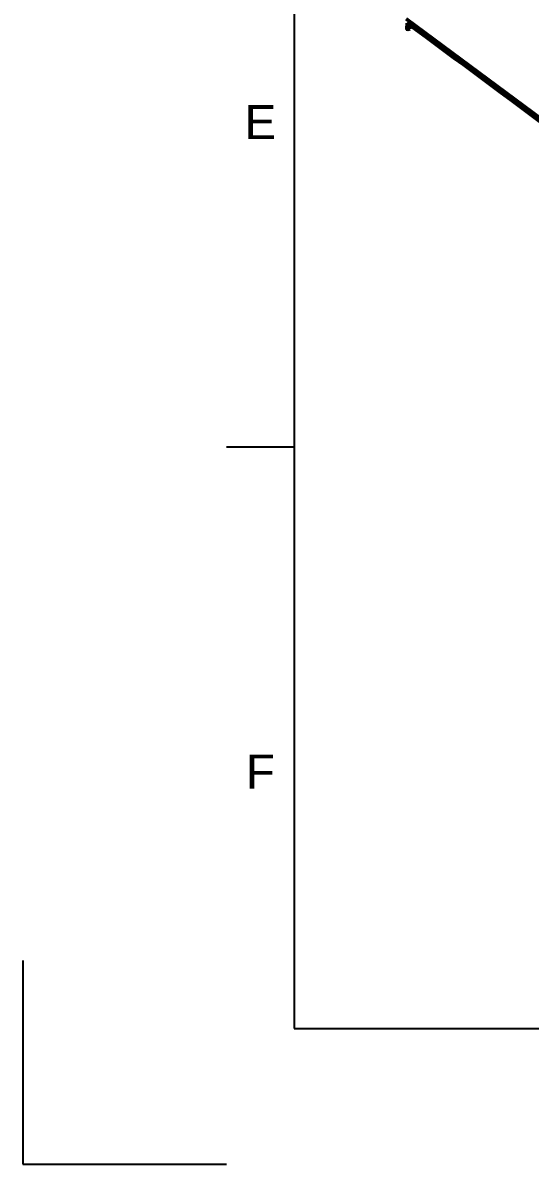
# Model space of a CAD drawing. Header units: millimetres. Extents: x 0 to 420, y 0 to 297.
# Drawn here: x 0 to 37.4, y 0 to 84.1 of the extents above; entities that cross this region are included whole.
import ezdxf
from ezdxf.enums import TextEntityAlignment as Align

# ---------------------------------------------------------------- set-up
doc = ezdxf.new("R2010")
doc.units = ezdxf.units.MM
doc.header["$LTSCALE"] = 0.75
doc.layers.add('Border', color=7, linetype='Continuous', lineweight=25)
doc.layers.add('Sichtbar', color=7, linetype='Continuous', lineweight=50)
doc.styles.add('FusionTitle', font='arial.ttf')

# ---------------------------------------------------------------- blocks, each defined once
blk = doc.blocks.new('ISO_A3_SHEET')
at = {"layer": 'Border'}
for p, q in [((20, 287), (20, 10)), ((15, 52.83334), (20, 52.83334)), ((20, 10), (410, 10))]:
    blk.add_line(p, q, dxfattribs=at)
at = {"layer": 'Defpoints'}
for p, q in [((0, 15), (0, 0)), ((0, 0), (15, 0))]:
    blk.add_line(p, q, dxfattribs=at)
at = {"layer": 'Border', "style": 'FusionTitle'}
for s, p in [('E', (17.5, 76.75001)), ('F', (17.5, 28.91668))]:
    blk.add_text(s, height=2.5, dxfattribs=at).set_placement(p, align=Align.MIDDLE)

msp = doc.modelspace()

# ---------------------------------------------------------------- linework, layer by layer
at = {"layer": 'Sichtbar', "extrusion": (-0.330365, 0.746676, 0.57735)}
for p, q in [((66.864, 55.733, 4.41), (28.235, 84.364, -55.692)), ((28.28, 83.635, -56.096), (28.318, 84.044, -56.088)), ((28.512, 83.623, -55.948), (28.536, 83.883, -55.943)), ((28.563, 83.863, -56.229), (28.53, 83.818, -56.189))]:
    msp.add_line(p, q, dxfattribs=at)
at = {"layer": 'Sichtbar', "extrusion": (-0.330313, 0.746748, 0.577287)}
msp.add_arc((-59.838, -83.31, 20.729), 0.15, 342.12438, 115.53191, dxfattribs=at)
at = {"layer": 'Sichtbar'}
msp.add_open_spline([(66.767, 55.571, 4.02), (66.358, 55.874, 3.384), (65.95, 56.177, 2.748), (60.521, 60.197, -5.697), (55.501, 63.914, -13.506), (43.086, 73.108, -32.818), (35.692, 78.584, -44.322), (28.297, 84.06, -55.825)], degree=3, knots=[7.557305, 7.557305, 7.557305, 7.557305, 10, 10, 40, 40, 84.192934, 84.192934, 84.192934, 84.192934], dxfattribs=at)

# ---------------------------------------------------------------- block references
at = {"layer": 'Border'}
msp.add_blockref('ISO_A3_SHEET', (0, 0), dxfattribs=at)

doc.saveas('drawing.dxf')
